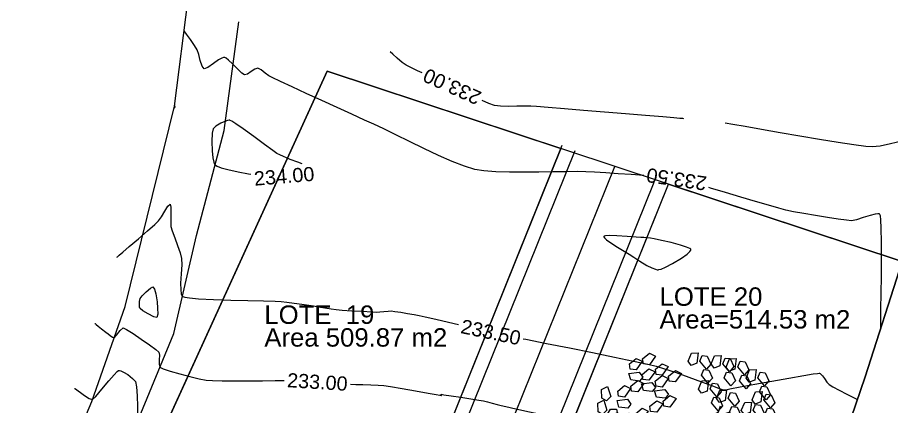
# Model space of a CAD drawing. Header units: metres. Extents: x 600780 to 602257, y 1303551 to 1303943.
# Drawn here: x 601368.8 to 601430.6, y 1303865.3 to 1303892.7 of the extents above; entities that cross this region are included whole.
import ezdxf

# ---------------------------------------------------------------- set-up
doc = ezdxf.new("R2010")
doc.units = ezdxf.units.M
doc.header["$LTSCALE"] = 0.0254
doc.header["$MEASUREMENT"] = 0
for name, color, linetype in [('ALINEACION CALLE', 4, 'Continuous'), ('CAMINO', 8, 'Continuous'), ('CONT-MJR', 30, 'Continuous'), ('CONT-MNR', 56, 'Continuous'), ('LOTES', 3, 'Continuous'), ('POLIGONO LEVANTAMIENTO', 7, 'Continuous'), ('ROTULOS LOTES', 7, 'Continuous')]:
    doc.layers.add(name, color=color, linetype=linetype)
doc.styles.add('CURVAS', font='arial.ttf', dxfattribs={"height": 1})

# ---------------------------------------------------------------- blocks, each defined once
blk = doc.blocks.new('*U75')
at = {"layer": 'CONT-MNR', "elevation": 232.5, "flags": 128}
blk.add_lwpolyline([(601372.859, 1303866.545), (601372.871, 1303866.537), (601372.916, 1303866.507), (601373.011, 1303866.445), (601373.118, 1303866.375), (601373.268, 1303866.26), (601373.561, 1303866.043), (601373.881, 1303865.837), (601374.112, 1303865.757), (601374.361, 1303865.979), (601374.79, 1303866.485), (601375.283, 1303867.085), (601375.644, 1303867.507), (601375.856, 1303867.725), (601375.955, 1303867.801), (601375.989, 1303867.813), (601376.028, 1303867.813), (601376.129, 1303867.788), (601376.319, 1303867.7), (601376.61, 1303867.518), (601376.951, 1303867.25), (601377.161, 1303867.019), (601377.228, 1303866.658), (601377.268, 1303866.007), (601377.293, 1303865.274), (601377.308, 1303864.766), (601377.32, 1303864.502), (601377.33, 1303864.406), (601377.336, 1303864.387), (601377.349, 1303864.372), (601377.391, 1303864.343), (601377.48, 1303864.3), (601377.62, 1303864.249), (601377.763, 1303864.202), (601378.051, 1303864.117), (601378.77, 1303863.909), (601379.8, 1303863.613), (601381.018, 1303863.264), (601382.306, 1303862.897), (601383.542, 1303862.548), (601384.604, 1303862.25), (601385.373, 1303862.04), (601385.728, 1303861.952), (601386.063, 1303861.932), (601386.504, 1303861.933), (601386.925, 1303861.941), (601387.202, 1303861.943), (601387.504, 1303861.927), (601387.878, 1303861.903), (601388.18, 1303861.884), (601388.488, 1303861.875), (601389.177, 1303861.856), (601390.138, 1303861.828), (601391.261, 1303861.792), (601392.439, 1303861.751), (601393.562, 1303861.704), (601394.521, 1303861.653), (601395.207, 1303861.6), (601395.851, 1303861.515), (601396.699, 1303861.383), (601397.666, 1303861.219), (601398.668, 1303861.042), (601399.62, 1303860.868), (601400.439, 1303860.716), (601401.039, 1303860.601), (601401.336, 1303860.542), (601401.644, 1303860.467), (601402.037, 1303860.362), (601402.431, 1303860.255), (601402.738, 1303860.177), (601403.052, 1303860.108), (601403.461, 1303860.024), (601403.871, 1303859.938), (601404.188, 1303859.866), (601404.53, 1303859.767), (601405.194, 1303859.569), (601406.048, 1303859.311), (601406.959, 1303859.036), (601407.797, 1303858.784), (601408.427, 1303858.596), (601408.719, 1303858.513), (601408.978, 1303858.48), (601409.302, 1303858.449), (601409.557, 1303858.406), (601409.781, 1303858.308), (601410.176, 1303858.114), (601410.648, 1303857.877), (601411.102, 1303857.649), (601411.444, 1303857.484), (601411.801, 1303857.318), (601412.49, 1303856.998), (601413.413, 1303856.574), (601414.472, 1303856.095), (601415.568, 1303855.611), (601416.605, 1303855.171), (601417.484, 1303854.824), (601418.106, 1303854.621), (601418.813, 1303854.496), (601419.786, 1303854.388), (601420.889, 1303854.297), (601421.986, 1303854.225), (601422.941, 1303854.173), (601423.62, 1303854.141), (601423.885, 1303854.132), (601423.996, 1303854.169), (601424.094, 1303854.208)], dxfattribs=at)
blk = doc.blocks.new('*U76')
at = {"layer": 'CONT-MJR', "elevation": 233, "flags": 128}
for points in [[(601374.283, 1303871.133), (601374.304, 1303871.116), (601374.37, 1303871.064), (601374.517, 1303870.947), (601374.762, 1303870.752), (601375.059, 1303870.518), (601375.23, 1303870.386), (601375.362, 1303870.287), (601375.527, 1303870.171), (601375.655, 1303870.122), (601375.821, 1303870.302), (601376.07, 1303870.627), (601376.283, 1303870.811), (601376.517, 1303870.703), (601376.985, 1303870.416), (601377.567, 1303870.03), (601378.144, 1303869.627), (601378.599, 1303869.289), (601378.812, 1303869.098), (601378.85, 1303868.878), (601378.841, 1303868.56), (601378.835, 1303868.248), (601378.882, 1303868.047), (601379.114, 1303867.934), (601379.618, 1303867.765), (601380.283, 1303867.569), (601381, 1303867.377), (601381.658, 1303867.218), (601382.149, 1303867.124), (601382.586, 1303867.094), (601383.289, 1303867.078), (601384.17, 1303867.075), (601385.144, 1303867.078), (601386.125, 1303867.085), (601387.029, 1303867.092), (601387.672, 1303867.094)], [(601392.342, 1303866.843), (601392.712, 1303866.829), (601393.228, 1303866.814), (601393.783, 1303866.798), (601394.298, 1303866.776), (601394.697, 1303866.747), (601395.181, 1303866.676), (601395.986, 1303866.54), (601396.929, 1303866.375), (601397.828, 1303866.214), (601398.393, 1303866.112), (601398.667, 1303866.063), (601398.755, 1303866.047), (601398.767, 1303866.045), (601398.765, 1303866.054), (601398.753, 1303866.095), (601398.746, 1303866.123), (601398.949, 1303866.092), (601399.462, 1303866.015), (601400.141, 1303865.911), (601400.843, 1303865.802), (601401.425, 1303865.709), (601401.744, 1303865.654), (601402.015, 1303865.588), (601402.363, 1303865.494), (601402.71, 1303865.398), (601402.981, 1303865.328), (601403.315, 1303865.255), (601404.029, 1303865.103), (601405.001, 1303864.898), (601406.107, 1303864.663), (601407.226, 1303864.425), (601408.235, 1303864.209), (601409.011, 1303864.039), (601409.433, 1303863.94), (601409.85, 1303863.834), (601410.391, 1303863.695), (601410.965, 1303863.531), (601411.478, 1303863.354), (601411.841, 1303863.173), (601412.122, 1303862.886), (601412.436, 1303862.449), (601412.76, 1303861.961), (601413.072, 1303861.518), (601413.348, 1303861.219), (601413.666, 1303861.023), (601414.152, 1303860.782), (601414.733, 1303860.523), (601415.336, 1303860.277), (601415.889, 1303860.074), (601416.318, 1303859.942), (601416.827, 1303859.869), (601417.8, 1303859.771), (601419.097, 1303859.657), (601420.58, 1303859.535), (601422.107, 1303859.415), (601423.539, 1303859.306), (601424.735, 1303859.217), (601425.555, 1303859.157), (601425.86, 1303859.135), (601425.879, 1303859.142)]]:
    blk.add_lwpolyline(points, dxfattribs=at)
at = {"layer": 'CONT-MJR', "color": 2, "insert": (601390.008, 1303866.991, 233), "char_height": 1, "attachment_point": 5, "rotation": 356.37763, "style": 'CURVAS'}
blk.add_mtext('{233.00}', dxfattribs=at)
blk = doc.blocks.new('*U77')
at = {"layer": 'CONT-MJR', "elevation": 233, "flags": 128}
blk.add_lwpolyline([(601377.483, 1303872.183), (601377.47, 1303872.21), (601377.45, 1303872.289), (601377.434, 1303872.446), (601377.437, 1303872.679), (601377.478, 1303872.897), (601377.631, 1303873.085), (601377.918, 1303873.368), (601378.213, 1303873.621), (601378.388, 1303873.721), (601378.491, 1303873.546), (601378.588, 1303873.213), (601378.647, 1303872.936), (601378.682, 1303872.657), (601378.721, 1303872.211), (601378.73, 1303871.784), (601378.676, 1303871.561), (601378.445, 1303871.608), (601378.058, 1303871.798), (601377.681, 1303872.025)], close=True, dxfattribs=at)
blk = doc.blocks.new('*U78')
at = {"layer": 'CONT-MJR', "elevation": 233, "flags": 128}
for points in [[(601397.399, 1303888.828), (601397.088, 1303888.971), (601396.56, 1303889.22), (601396.283, 1303889.362), (601396.005, 1303889.57), (601395.654, 1303889.864), (601395.331, 1303890.146), (601395.138, 1303890.315)], [(601415.896, 1303885.592), (601415.821, 1303885.598), (601415.616, 1303885.615), (601415.183, 1303885.651), (601414.406, 1303885.715), (601413.185, 1303885.816), (601411.78, 1303885.931), (601410.291, 1303886.054), (601408.818, 1303886.175), (601407.46, 1303886.285), (601406.318, 1303886.377), (601405.491, 1303886.442), (601405.08, 1303886.471), (601404.646, 1303886.476), (601404.087, 1303886.469), (601403.487, 1303886.464), (601402.934, 1303886.478), (601402.513, 1303886.528), (601402.113, 1303886.66), (601401.643, 1303886.865)]]:
    blk.add_lwpolyline(points, dxfattribs=at)
at = {"layer": 'CONT-MJR', "color": 2, "insert": (601399.528, 1303887.864, 233), "char_height": 1, "attachment_point": 5, "rotation": 155.82397, "style": 'CURVAS'}
blk.add_mtext('{233.00}', dxfattribs=at)
blk = doc.blocks.new('*U79')
at = {"layer": 'CONT-MJR', "elevation": 233, "flags": 128}
blk.add_lwpolyline([(601433.057, 1303884.47), (601433.007, 1303884.458), (601432.868, 1303884.422), (601432.575, 1303884.344), (601432.061, 1303884.206), (601431.297, 1303884.006), (601430.496, 1303883.812), (601429.767, 1303883.662), (601429.213, 1303883.595), (601428.743, 1303883.63), (601427.905, 1303883.742), (601426.792, 1303883.913), (601425.492, 1303884.124), (601424.096, 1303884.36), (601422.693, 1303884.601), (601421.374, 1303884.83), (601420.229, 1303885.031), (601419.348, 1303885.185), (601418.821, 1303885.274)], dxfattribs=at)
blk = doc.blocks.new('*U80')
at = {"layer": 'CONT-MNR', "elevation": 233.5, "flags": 128}
for points in [[(601375.843, 1303875.811), (601375.882, 1303875.846), (601375.999, 1303875.946), (601376.255, 1303876.166), (601376.705, 1303876.553), (601377.36, 1303877.116), (601378.004, 1303877.675), (601378.52, 1303878.13), (601378.787, 1303878.381), (601378.985, 1303878.668), (601379.224, 1303879.067), (601379.447, 1303879.416), (601379.595, 1303879.551), (601379.649, 1303879.339), (601379.652, 1303878.88), (601379.644, 1303878.365), (601379.665, 1303877.981), (601379.758, 1303877.663), (601379.93, 1303877.182), (601380.13, 1303876.633), (601380.308, 1303876.109), (601380.414, 1303875.706), (601380.425, 1303875.261), (601380.386, 1303874.638), (601380.346, 1303873.972), (601380.349, 1303873.5), (601380.388, 1303873.226), (601380.437, 1303873.098), (601380.47, 1303873.054), (601380.504, 1303873.032), (601380.632, 1303872.989), (601380.963, 1303872.934), (601381.617, 1303872.873), (601382.678, 1303872.815), (601383.885, 1303872.773), (601385.101, 1303872.744), (601386.191, 1303872.722), (601387.021, 1303872.705), (601387.454, 1303872.688), (601387.85, 1303872.641), (601388.368, 1303872.569), (601388.916, 1303872.488), (601389.399, 1303872.415), (601389.724, 1303872.366), (601390.078, 1303872.308), (601390.533, 1303872.232), (601390.987, 1303872.159), (601391.342, 1303872.11), (601391.753, 1303872.077), (601392.43, 1303872.032), (601393.185, 1303871.987), (601393.831, 1303871.952), (601394.181, 1303871.938), (601394.411, 1303871.951), (601394.706, 1303871.979), (601395.002, 1303872.004), (601395.231, 1303872.01), (601395.482, 1303871.982), (601395.896, 1303871.921), (601396.379, 1303871.843), (601396.841, 1303871.764), (601397.187, 1303871.7), (601397.621, 1303871.604), (601398.375, 1303871.429), (601399.276, 1303871.217), (601399.988, 1303871.048)], [(601404.556, 1303870.048), (601404.732, 1303870.013), (601406.199, 1303869.722), (601407.81, 1303869.4), (601409.449, 1303869.07), (601410.999, 1303868.754), (601412.342, 1303868.476), (601413.362, 1303868.257), (601413.943, 1303868.119), (601414.541, 1303867.932), (601415.346, 1303867.657), (601416.248, 1303867.335), (601417.141, 1303867.009), (601417.915, 1303866.723), (601418.463, 1303866.52), (601418.676, 1303866.441), (601418.77, 1303866.444), (601418.864, 1303866.451), (601419.148, 1303866.504), (601419.883, 1303866.643), (601420.922, 1303866.837), (601422.116, 1303867.057), (601423.319, 1303867.274), (601424.38, 1303867.459), (601425.029, 1303867.562), (601425.35, 1303867.605), (601425.466, 1303867.613), (601425.492, 1303867.61), (601425.52, 1303867.596), (601425.583, 1303867.548), (601425.684, 1303867.435), (601425.828, 1303867.24), (601426.004, 1303866.99), (601426.156, 1303866.815), (601426.411, 1303866.663), (601426.874, 1303866.419), (601427.411, 1303866.145), (601427.886, 1303865.907), (601428.164, 1303865.766)]]:
    blk.add_lwpolyline(points, dxfattribs=at)
at = {"layer": 'CONT-MNR', "color": 2, "insert": (601402.262, 1303870.503, 233.5), "char_height": 1, "attachment_point": 5, "rotation": 348.134, "style": 'CURVAS'}
blk.add_mtext('{233.50}', dxfattribs=at)
blk = doc.blocks.new('*U81')
at = {"layer": 'CONT-MNR', "elevation": 233.5, "flags": 128}
for points in [[(601413.06, 1303881.578), (601412.186, 1303881.645), (601411.255, 1303881.708), (601410.374, 1303881.762), (601409.594, 1303881.806), (601408.966, 1303881.839), (601408.376, 1303881.852), (601407.591, 1303881.848), (601406.665, 1303881.834), (601405.651, 1303881.819), (601404.603, 1303881.812), (601403.572, 1303881.819), (601402.612, 1303881.849), (601401.777, 1303881.911), (601401.119, 1303882.013), (601400.403, 1303882.227), (601399.53, 1303882.567), (601398.555, 1303882.995), (601397.531, 1303883.476), (601396.51, 1303883.973), (601395.546, 1303884.45), (601394.693, 1303884.869), (601394.002, 1303885.196), (601393.338, 1303885.498), (601392.449, 1303885.903), (601391.414, 1303886.376), (601390.312, 1303886.88), (601389.223, 1303887.38), (601388.225, 1303887.839), (601387.396, 1303888.221), (601386.817, 1303888.491), (601386.566, 1303888.612), (601386.324, 1303888.798), (601386.031, 1303889.036), (601385.79, 1303889.16), (601385.596, 1303889.087), (601385.329, 1303888.916), (601385.061, 1303888.747), (601384.86, 1303888.679), (601384.665, 1303888.813), (601384.355, 1303889.115), (601383.999, 1303889.473), (601383.727, 1303889.725), (601383.552, 1303889.857), (601383.458, 1303889.904), (601383.42, 1303889.913), (601383.371, 1303889.91), (601383.248, 1303889.869), (601383.019, 1303889.739), (601382.67, 1303889.496), (601382.26, 1303889.21), (601381.998, 1303889.111), (601381.862, 1303889.31), (601381.737, 1303889.701), (601381.622, 1303890.131), (601381.514, 1303890.448), (601381.325, 1303890.757), (601381.041, 1303891.175), (601380.765, 1303891.569), (601380.599, 1303891.805)], [(601429.808, 1303870.798), (601429.808, 1303870.866), (601429.808, 1303871.053), (601429.812, 1303871.449), (601429.822, 1303872.153), (601429.836, 1303873.241), (601429.85, 1303874.462), (601429.857, 1303875.71), (601429.855, 1303876.878), (601429.837, 1303877.86), (601429.809, 1303878.441), (601429.779, 1303878.722), (601429.753, 1303878.823), (601429.739, 1303878.844), (601429.707, 1303878.862), (601429.613, 1303878.876), (601429.413, 1303878.854), (601429.065, 1303878.765), (601428.568, 1303878.606), (601428.093, 1303878.458), (601427.734, 1303878.388), (601427.389, 1303878.413), (601426.797, 1303878.491), (601426.041, 1303878.606), (601425.208, 1303878.743), (601424.383, 1303878.888), (601423.651, 1303879.024), (601423.098, 1303879.137), (601422.612, 1303879.263), (601421.876, 1303879.474), (601420.958, 1303879.747), (601419.924, 1303880.056), (601418.843, 1303880.379), (601417.781, 1303880.69), (601417.661, 1303880.724)]]:
    blk.add_lwpolyline(points, dxfattribs=at)
at = {"layer": 'CONT-MNR', "color": 2, "insert": (601415.385, 1303881.318, 233.5), "char_height": 1, "attachment_point": 5, "rotation": 171.5653, "style": 'CURVAS'}
blk.add_mtext('{233.50}', dxfattribs=at)
blk = doc.blocks.new('*U82')
at = {"layer": 'CONT-MJR', "elevation": 234, "flags": 128}
blk.add_lwpolyline([(601388.927, 1303882.399), (601388.619, 1303882.523), (601388.094, 1303882.719), (601387.818, 1303882.823), (601387.608, 1303882.916), (601387.348, 1303883.032), (601387.142, 1303883.134), (601386.864, 1303883.335), (601386.271, 1303883.775), (601385.518, 1303884.332), (601384.756, 1303884.884), (601384.242, 1303885.239), (601383.963, 1303885.414), (601383.847, 1303885.473), (601383.813, 1303885.482), (601383.772, 1303885.482), (601383.668, 1303885.463), (601383.473, 1303885.399), (601383.18, 1303885.266), (601382.841, 1303885.064), (601382.642, 1303884.877), (601382.582, 1303884.564), (601382.555, 1303883.992), (601382.572, 1303883.321), (601382.625, 1303882.824), (601382.691, 1303882.529), (601382.749, 1303882.389), (601382.782, 1303882.34), (601382.819, 1303882.305), (601382.935, 1303882.235), (601383.202, 1303882.13), (601383.687, 1303881.993), (601384.407, 1303881.835), (601385.131, 1303881.703), (601385.301, 1303881.676)], dxfattribs=at)
at = {"layer": 'CONT-MJR', "color": 2, "insert": (601387.66, 1303881.524, 234), "char_height": 1, "attachment_point": 5, "rotation": 4.78285, "style": 'CURVAS'}
blk.add_mtext('{234.00}', dxfattribs=at)
blk = doc.blocks.new('*U83')
at = {"layer": 'CONT-MJR', "elevation": 234, "flags": 128}
blk.add_lwpolyline([(601410.256, 1303877.265), (601410.256, 1303877.241), (601410.295, 1303877.177), (601410.436, 1303877.046), (601410.737, 1303876.825), (601411.21, 1303876.519), (601411.68, 1303876.232), (601412.026, 1303876.023), (601412.353, 1303875.812), (601412.795, 1303875.525), (601413.279, 1303875.234), (601413.646, 1303875.046), (601413.886, 1303874.956), (601414.02, 1303874.928), (601414.077, 1303874.925), (601414.137, 1303874.932), (601414.295, 1303874.975), (601414.604, 1303875.101), (601415.097, 1303875.353), (601415.723, 1303875.732), (601416.132, 1303876.027), (601416.329, 1303876.212), (601416.39, 1303876.307), (601416.394, 1303876.343), (601416.382, 1303876.37), (601416.309, 1303876.43), (601416.096, 1303876.527), (601415.668, 1303876.666), (601415.004, 1303876.838), (601414.33, 1303876.99), (601413.791, 1303877.102), (601413.53, 1303877.152), (601413.322, 1303877.177), (601413.062, 1303877.196), (601412.852, 1303877.208), (601412.53, 1303877.233), (601411.89, 1303877.281), (601411.151, 1303877.322), (601410.637, 1303877.33), (601410.369, 1303877.312), (601410.274, 1303877.284)], close=True, dxfattribs=at)
blk = doc.blocks.new('*U84')
at = {"layer": 'CONT-MJR', "elevation": 234, "flags": 128}
blk.add_lwpolyline([(601379.862, 1303886.299), (601379.866, 1303886.305), (601379.887, 1303886.332), (601379.931, 1303886.39), (601379.967, 1303886.438), (601379.937, 1303886.521), (601379.928, 1303886.535)], dxfattribs=at)
blk = doc.blocks.new('L', base_point=(1.3683, 0.5913))
for p, q in [((1.2809, 0.65), (1.3117, 0.675)), ((1.3117, 0.675), (1.3419, 0.6213)), ((1.2937, 0.5998), (1.2809, 0.65)), ((1.3419, 0.6213), (1.3225, 0.5909)), ((1.2753, 0.5668), (1.3061, 0.5917)), ((1.2881, 0.5166), (1.2753, 0.5668)), ((1.3225, 0.5909), (1.2937, 0.5998)), ((1.3061, 0.5917), (1.3362, 0.538)), ((1.3169, 0.5076), (1.2881, 0.5166)), ((1.3362, 0.538), (1.3169, 0.5076)), ((1.337, 0.4891), (1.3557, 0.5478)), ((1.3557, 0.5478), (1.3911, 0.5544)), ((1.4042, 0.5272), (1.3763, 0.4836)), ((1.3911, 0.5544), (1.4042, 0.5272)), ((1.3763, 0.4836), (1.337, 0.4891))]:
    blk.add_line(p, q)
blk = doc.blocks.new('Albero-AO')
for p, q in [((2.175, 2.685), (2.313, 3.091)), ((1.83, 2.463), (2.175, 2.685)), ((1.899, 1.871), (2.417, 2.5)), ((2.417, 2.5), (3.003, 2.685)), ((1.175, 1.17), (1.52, 1.983)), ((1.52, 1.983), (1.83, 2.463)), ((1.589, 0.985), (1.899, 1.871)), ((-3.207, 1.059), (-3.862, 1.502)), ((-3.207, 1.465), (-3.827, 1.835)), ((-1.482, 1.244), (-3.207, 1.465)), ((-0.343, 0.615), (-1.482, 1.244)), ((-1.516, 0.763), (-3.207, 1.059)), ((-0.585, 0.283), (-1.516, 0.763)), ((0.036, 0.135), (1.175, 1.17)), ((1.037, 0.394), (1.589, 0.985)), ((-0.343, -0.272), (-0.585, 0.283)), ((0.036, 0.135), (-0.343, 0.615)), ((0.381, -0.346), (1.037, 0.394)), ((-0.343, -0.272), (-0.653, -1.307)), ((0.381, -0.346), (-0.274, -1.64)), ((-1.24, -1.676), (-1.723, -2.86)), ((-0.653, -1.307), (-1.24, -1.676)), ((-0.274, -1.64), (-0.861, -1.898)), ((-0.861, -1.898), (-1.309, -3.044)), ((-1.309, -3.044), (-1.033, -3.636))]:
    blk.add_line(p, q)
at = {"xscale": 12, "yscale": 12, "zscale": 12}
for p, rotation in [((-2.896, 5.568), 295.0165150851705), ((0.588, 5.567), 190.1248425347958), ((2.209, 5.383), 190.1248425347958), ((-1.999, 4.829), 295.0165150851705), ((3.278, 5.161), 190.1248425347958), ((-1.068, 4.348), 295.0165150851705), ((4.693, 4.385), 190.1248425347958), ((-3.724, 3.646), 295.0165150851705), ((1.312, 3.609), 190.1248425347958), ((-5.207, 3.351), 347.8021081598379), ((2.589, 2.944), 190.1248425347958), ((-1.447, 2.574), 295.0165150851705), ((5.107, 2.833), 190.1248425347958), ((-3.413, 1.687), 295.0165150851705), ((4.348, 2.094), 190.1248425347958), ((-5.759, 1.317), 347.8021081598379), ((-4.517, 1.502), 347.8021081598379), ((2.934, 0.948), 190.1248425347958), ((4.831, 0.024), 190.1248425347958), ((6.142, 0.319), 190.1248425347958), ((3.072, -1.307), 190.1248425347958), ((4.658, -1.381), 190.1248425347958), ((-0.481, -3.672), 66.16076666471405), ((1.899, -4.079), 66.16076666471405), ((-0.136, -4.817), 66.16076666471405), ((-1.861, -5.631), 66.16076666471405), ((2.348, -5.335), 66.16076666471405)]:
    blk.add_blockref('L', p, dxfattribs=dict(at, rotation=rotation))
for p in [(-5.552, -1.344), (-4.207, -2.23), (-3.413, -1.898), (-1.827, -2.267), (-4.931, -3.598), (-3.517, -4.596), (-2.724, -4.152), (-1.861, -4.226)]:
    blk.add_blockref('L', p, dxfattribs=at)

msp = doc.modelspace()

# ---------------------------------------------------------------- linework, layer by layer
at = {"layer": 'ALINEACION CALLE'}
for p, q in [((601373.15503, 1303799.04946), (601407.3025, 1303883.72089)), ((601374.08245, 1303798.67544), (601408.22992, 1303883.34687)), ((601380.57439, 1303796.05728), (601414.81709, 1303880.96486)), ((601414.81709, 1303880.96486), (601431.30946, 1303875.50363))]:
    msp.add_line(p, q, dxfattribs=at)
for points in [[(601474.3926, 1303641.02265), (601458.38092, 1303656.79652, -0.18840972), (601455.41039, 1303663.44075), (601452.78317, 1303718.16297, 0.44139147), (601449.36839, 1303720.98981), (601429.81542, 1303718.23705, -0.25114422), (601416.51112, 1303723.12738), (601415.5437, 1303724.21617, 0.20210135), (601394.51773, 1303734.25709), (601387.94608, 1303734.56417, -0.37041229), (601378.57069, 1303743.61146), (601374.81895, 1303783.52518, -0.11983461), (601376.86471, 1303797.55337), (601411.01217, 1303882.2248)], [(601478.02233, 1303641.65808), (601460.48631, 1303658.93366, -0.18840972), (601458.40694, 1303663.58461), (601455.77972, 1303718.30683, 0.44139147), (601448.95016, 1303723.96051), (601429.39719, 1303721.20776, -0.25114422), (601418.75375, 1303725.12002), (601417.78633, 1303726.20881, 0.20210135), (601394.65777, 1303737.25382), (601388.10473, 1303737.56003, -0.36977909), (601381.55753, 1303743.89221), (601377.80579, 1303783.80593, -0.11983461), (601379.64697, 1303796.4313), (601413.79443, 1303881.10273)]]:
    msp.add_lwpolyline(points, format="xyb", dxfattribs=at)
msp.add_lwpolyline([(601394.70445, 1303738.25273), (601388.13279, 1303738.55981), (601384.36039, 1303740.22978), (601382.92897, 1303744.03945), (601378.64688, 1303783.92345), (601378.95943, 1303790.08463), (601380.57719, 1303796.06429), (601414.81709, 1303880.96486)], dxfattribs=at)
at = {"layer": 'CAMINO', "color": 7}
for points in [[(601337.796, 1303806.772), (601351.217, 1303826.351), (601359.438, 1303838.378), (601371.394, 1303859.237), (601374.066, 1303865.626), (601376.432, 1303872.322), (601379.921, 1303886.482), (601380.89, 1303894.092)], [(601342.739, 1303801.356), (601353.395, 1303822.49), (601355.642, 1303826.323), (601363.689, 1303835.498), (601373.53, 1303854.803), (601377.362, 1303864.373), (601379.865, 1303870.424), (601381.457, 1303877.341), (601383.422, 1303884.754), (601384.466, 1303892.425)]]:
    msp.add_lwpolyline(points, dxfattribs=at)
at = {"layer": 'LOTES'}
msp.add_lwpolyline([(601396.60379, 1303857.19258), (601378.88738, 1303863.05912), (601390.70822, 1303888.94818), (601407.20726, 1303883.48475), (601396.60379, 1303857.19258)], dxfattribs=at)
at = {"layer": 'LOTES', "color": 6}
msp.add_lwpolyline([(601404.20731, 1303854.65704), (601414.81709, 1303880.96486), (601431.3095, 1303875.50362), (601428.707, 1303867.348), (601426.061, 1303859.645), (601421.78836, 1303848.81738), (601404.20731, 1303854.65704)], dxfattribs=at)
at = {"layer": 'POLIGONO LEVANTAMIENTO'}
msp.add_lwpolyline([(601411.196, 1303810.549), (601418.434, 1303838.318), (601420.153, 1303843.314), (601420.853, 1303846.447), (601426.061, 1303859.645), (601428.707, 1303867.348), (601431.30946, 1303875.50363), (601390.70822, 1303888.94818), (601372.28077, 1303848.58987), (601342.20637, 1303792.27332)], dxfattribs=at)

# ---------------------------------------------------------------- block references
at = {"layer": 'CONT-MJR'}
for name in ['*U78', '*U84', '*U82', '*U79', '*U83', '*U77', '*U76']:
    msp.add_blockref(name, (0, 0), dxfattribs=at)
at = {"layer": 'CONT-MNR'}
for name in ['*U81', '*U80', '*U75']:
    msp.add_blockref(name, (0, 0), dxfattribs=at)
at = {"layer": 'LOTES'}
msp.add_blockref('Albero-AO', (601416.16972, 1303862.20842), dxfattribs=at)

# ---------------------------------------------------------------- texts
at = {"layer": 'ROTULOS LOTES', "style": 'CURVAS'}
for s, p in [('LOTE 20 ', (601414.18098, 1303872.37735)), ('LOTE  19', (601386.26008, 1303871.09942)), ('Area=514.53 m2', (601414.18098, 1303870.77094)), ('Area 509.87 m2', (601386.26008, 1303869.49301))]:
    msp.add_text(s, height=1.3, dxfattribs=at).set_placement(p)

doc.saveas('drawing.dxf')
